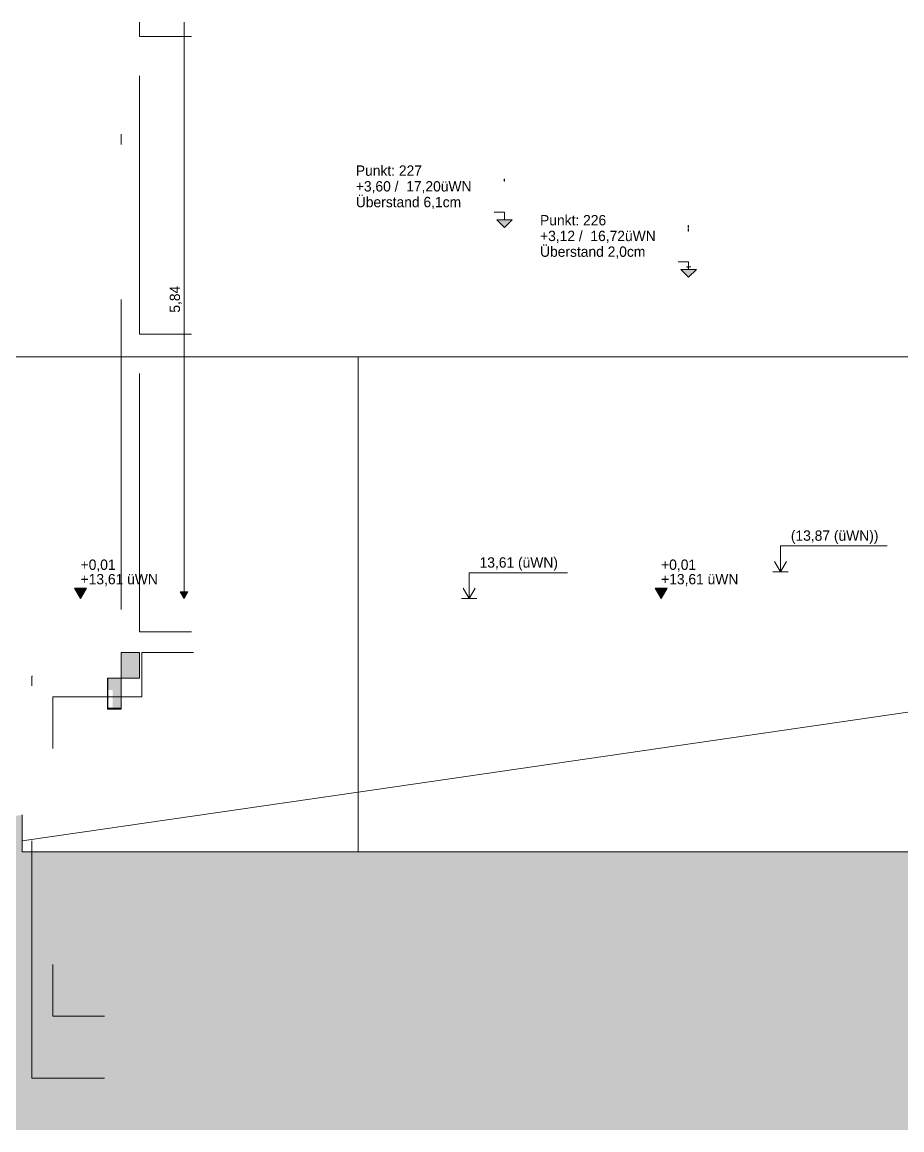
# Model space of a CAD drawing. Header units: metres. Extents: x -14 to 130, y -38 to 4.
# Drawn here: x 95.78 to 104.29, y -37.11 to -26.4 of the extents above; entities that cross this region are included whole.
import ezdxf

# ---------------------------------------------------------------- set-up
doc = ezdxf.new("R2010")
doc.units = ezdxf.units.M
doc.header["$MEASUREMENT"] = 0
doc.linetypes.add('Schnittlinie', pattern=[0.006, 0.003, -0.0015, 0, -0.0015])
for name, color, linetype in [('A-Ost_Ansicht Ost PP_2_110 Wand Aussen', 7, 'Continuous'), ('A-Ost_Ansicht Ost PP_2_111 Wand Aussen - Bohrpfahlwand 80', 7, 'Continuous'), ('A-Ost_Ansicht Ost PP_2_210 Decke', 7, 'Continuous'), ('A-Ost_Ansicht Ost PP_2_710 Gelände', 7, 'Continuous'), ('A-Ost_Ansicht Ost PP_2_725 Nachbarbebauung', 7, 'Continuous'), ('A-Ost_Ansicht Ost PP_2_844 Umriss 2D', 7, 'Continuous'), ('A-Ost_Ansicht Ost PP_2_910 Allgemein Bemaßung.x', 7, 'Continuous'), ('A-Ost_Ansicht Ost PP_2_950 Polierplan Bemaßung', 7, 'Continuous'), ('A-Ost_Ansicht Ost PP_2_Neubau_844 Umriss 2D', 7, 'Continuous')]:
    doc.layers.add(name, color=color, linetype=linetype)
doc.styles.add('ERSTELLTER_STIL_5', font='')
doc.styles.get('ERSTELLTER_STIL_5').set_extended_font_data('Eurostile')

msp = doc.modelspace()

# ---------------------------------------------------------------- hatches: boundary and pattern name
at = {"layer": 'A-Ost_Ansicht Ost PP_2_110 Wand Aussen', "linetype": 'Continuous', "lineweight": 0, "true_color": 0x000000}
for points in [[(96.604, -32.744), (96.605, -32.857), (96.605, -32.744)], [(96.605, -33.034), (96.605, -33.044), (96.605, -33.034)]]:
    msp.add_hatch(color=18, dxfattribs=at).paths.add_polyline_path(points)
at = {"layer": 'A-Ost_Ansicht Ost PP_2_111 Wand Aussen - Bohrpfahlwand 80', "linetype": 'Continuous', "lineweight": 0, "true_color": 0x000000}
msp.add_hatch(color=18, dxfattribs=at).paths.add_polyline_path([(96.914, -32.494), (96.734, -32.494), (96.734, -32.744), (96.914, -32.744)])
at = {"layer": 'A-Ost_Ansicht Ost PP_2_210 Decke', "linetype": 'Continuous', "lineweight": 0, "true_color": 0x000000}
for points in [[(96.605, -32.857), (96.654, -32.857), (96.654, -33.034), (96.734, -33.034), (96.734, -32.744), (96.605, -32.744)], [(96.605, -33.034), (96.605, -33.044), (96.734, -33.044), (96.734, -33.034)]]:
    msp.add_hatch(color=18, dxfattribs=at).paths.add_polyline_path(points)
at = {"layer": 'A-Ost_Ansicht Ost PP_2_710 Gelände', "linetype": 'Continuous', "lineweight": 0, "true_color": 0x2a2a2a}
msp.add_hatch(color=250, dxfattribs=at).paths.add_polyline_path([(126.714, -32.462), (126.712, -32.462), (126.712, -34.874), (115.252, -34.874), (115.252, -32.559), (114.277, -32.55), (114.202, -32.584), (113.875, -32.586), (109.363, -32.593), (109.23, -32.603), (109.23, -34.424), (95.777, -34.424), (95.777, -34.066), (95.323, -34.135), (93.244, -34.46), (91.749, -34.555), (89.601, -34.691), (89.601, -37.114), (90.919, -37.114), (126.714, -37.114)])
at = {"layer": 'A-Ost_Ansicht Ost PP_2_844 Umriss 2D', "linetype": 'Continuous', "lineweight": 13, "true_color": 0xfb0106}
msp.add_hatch(color=1, dxfattribs=at).paths.add_polyline_path([(101.958, -31.974), (102.016, -31.874), (101.9, -31.874)])
at = {"layer": 'A-Ost_Ansicht Ost PP_2_950 Polierplan Bemaßung', "linetype": 'Continuous', "lineweight": 0, "true_color": 0x000000}
for points in [[(100.443, -27.934), (100.443, -27.933), (100.44, -27.933), (100.44, -27.934)], [(100.443, -27.935), (100.443, -27.934), (100.44, -27.934), (100.44, -27.935)], [(100.443, -27.935), (100.44, -27.935)], [(100.443, -27.935), (100.44, -27.935)], [(100.443, -28.384), (100.518, -28.309), (100.368, -28.309)], [(102.224, -28.414), (102.224, -28.413), (102.221, -28.413), (102.221, -28.414)], [(102.224, -28.415), (102.224, -28.414), (102.221, -28.414), (102.221, -28.415)], [(102.224, -28.415), (102.221, -28.415)], [(102.224, -28.415), (102.221, -28.415)], [(102.224, -28.419), (102.224, -28.418), (102.221, -28.418), (102.221, -28.419)], [(102.224, -28.418), (102.224, -28.418), (102.221, -28.418), (102.221, -28.418)], [(102.224, -28.864), (102.299, -28.789), (102.149, -28.789)], [(102.204, -28.764), (102.214, -28.788), (102.21, -28.764)]]:
    msp.add_hatch(color=18, dxfattribs=at).paths.add_polyline_path(points)
at = {"layer": 'A-Ost_Ansicht Ost PP_2_Neubau_844 Umriss 2D', "linetype": 'Continuous', "lineweight": 13, "true_color": 0xfb0106}
for points in [[(96.343, -31.974), (96.401, -31.874), (96.285, -31.874)], [(97.343, -31.974), (97.38, -31.909), (97.305, -31.909)]]:
    msp.add_hatch(color=1, dxfattribs=at).paths.add_polyline_path(points)

# ---------------------------------------------------------------- linework, layer by layer
at = {"layer": 'A-Ost_Ansicht Ost PP_2_110 Wand Aussen', "color": 7, "linetype": 'Continuous', "lineweight": 18, "ltscale": 1000}
for p, q in [((96.914, -32.744), (96.914, -32.494)), ((96.734, -32.744), (96.914, -32.744)), ((96.605, -33.034), (96.605, -33.044))]:
    msp.add_line(p, q, dxfattribs=at)
at = {"layer": 'A-Ost_Ansicht Ost PP_2_111 Wand Aussen - Bohrpfahlwand 80', "color": 7, "linetype": 'Continuous', "lineweight": 18, "ltscale": 1000}
for q in [(96.734, -32.744), (96.914, -32.494)]:
    msp.add_line((96.734, -32.494), q, dxfattribs=at)
at = {"layer": 'A-Ost_Ansicht Ost PP_2_210 Decke', "color": 8, "linetype": 'Continuous', "lineweight": 13, "ltscale": 1000}
for p, q in [((96.605, -32.744), (96.605, -33.034)), ((96.605, -33.034), (96.734, -33.034))]:
    msp.add_line(p, q, dxfattribs=at)
at = {"layer": 'A-Ost_Ansicht Ost PP_2_210 Decke', "color": 7, "linetype": 'Schnittlinie', "lineweight": 13, "ltscale": 1000, "flags": 128}
for points in [[(96.573, -36.614), (95.871, -36.614), (95.871, -32.724), (96.734, -32.724), (96.734, -26.396)], [(97.414, -26.534), (96.914, -26.534), (96.914, -26.396)], [(97.414, -29.414), (96.914, -29.414), (96.914, -26.734), (97.414, -26.734)], [(97.414, -32.294), (96.914, -32.294), (96.914, -29.614), (97.414, -29.614)], [(96.073, -33.424), (96.073, -32.924), (96.934, -32.924), (96.934, -32.494), (97.434, -32.494)], [(96.573, -36.014), (96.073, -36.014), (96.073, -35.514)]]:
    msp.add_lwpolyline(points, dxfattribs=at)
at = {"layer": 'A-Ost_Ansicht Ost PP_2_710 Gelände', "color": 83, "linetype": 'Continuous', "lineweight": 13, "ltscale": 1000, "true_color": 0x89cd89}
for p, q in [((99.027, -33.845), (105.943, -32.84)), ((96.734, -34.178), (99.027, -33.845)), ((96.604, -34.197), (96.734, -34.178)), ((95.777, -34.317), (96.604, -34.197))]:
    msp.add_line(p, q, dxfattribs=at)
at = {"layer": 'A-Ost_Ansicht Ost PP_2_710 Gelände', "color": 7, "linetype": 'Continuous', "lineweight": 13, "ltscale": 1000}
for p in [(95.777, -34.066), (109.23, -34.424)]:
    msp.add_line(p, (95.777, -34.424), dxfattribs=at)
at = {"layer": 'A-Ost_Ansicht Ost PP_2_725 Nachbarbebauung', "color": 8, "linetype": 'Continuous', "lineweight": 13, "ltscale": 1000}
for p, q in [((95.386, -29.634), (95.777, -29.634)), ((95.777, -29.634), (99.027, -29.634)), ((99.027, -32.494), (99.027, -29.634)), ((107.144, -29.634), (99.027, -29.634)), ((99.027, -32.494), (99.027, -34.424)), ((96.604, -33.044), (96.604, -32.744)), ((96.604, -32.744), (96.734, -32.744)), ((96.734, -32.744), (96.734, -33.044)), ((96.604, -33.044), (96.734, -33.044))]:
    msp.add_line(p, q, dxfattribs=at)
at = {"layer": 'A-Ost_Ansicht Ost PP_2_844 Umriss 2D', "color": 1, "linetype": 'Continuous', "lineweight": 13, "ltscale": 1000, "true_color": 0xfb0106}
for p, q in [((101.958, -31.974), (101.9, -31.874)), ((101.9, -31.874), (102.016, -31.874)), ((102.016, -31.874), (101.958, -31.974))]:
    msp.add_line(p, q, dxfattribs=at)
at = {"layer": 'A-Ost_Ansicht Ost PP_2_910 Allgemein Bemaßung.x', "color": 7, "linetype": 'Continuous', "lineweight": 13, "ltscale": 1000}
for p, q in [((103.113, -31.714), (103.113, -31.464)), ((103.113, -31.464), (104.146, -31.464)), ((103.113, -31.714), (103.055, -31.614)), ((103.171, -31.614), (103.113, -31.714)), ((100.102, -31.974), (100.102, -31.724)), ((100.102, -31.724), (101.052, -31.724)), ((103.113, -31.714), (103.038, -31.714)), ((103.113, -31.714), (103.188, -31.714)), ((100.102, -31.974), (100.044, -31.874)), ((100.16, -31.874), (100.102, -31.974)), ((100.102, -31.974), (100.027, -31.974)), ((100.102, -31.974), (100.177, -31.974))]:
    msp.add_line(p, q, dxfattribs=at)
at = {"layer": 'A-Ost_Ansicht Ost PP_2_950 Polierplan Bemaßung', "color": 7, "linetype": 'Continuous', "lineweight": 13, "ltscale": 1000}
for p, q in [((100.443, -27.915), (100.44, -27.915)), ((100.44, -27.917), (100.44, -27.916)), ((100.44, -27.916), (100.44, -27.916)), ((100.44, -27.916), (100.44, -27.916)), ((100.44, -27.918), (100.44, -27.917)), ((100.44, -27.917), (100.44, -27.917)), ((100.44, -27.919), (100.44, -27.918)), ((100.44, -27.92), (100.44, -27.919)), ((100.44, -27.921), (100.44, -27.92)), ((100.44, -27.922), (100.44, -27.921)), ((100.44, -27.924), (100.44, -27.922)), ((100.44, -27.925), (100.44, -27.924)), ((100.44, -27.927), (100.44, -27.925)), ((100.44, -27.929), (100.44, -27.927)), ((100.44, -27.93), (100.44, -27.929)), ((100.44, -27.931), (100.44, -27.93)), ((100.44, -27.932), (100.44, -27.931)), ((100.44, -27.933), (100.44, -27.932)), ((100.44, -27.934), (100.44, -27.933)), ((100.44, -27.935), (100.44, -27.934)), ((100.44, -27.935), (100.44, -27.935)), ((100.44, -27.935), (100.44, -27.935)), ((100.443, -27.935), (100.44, -27.935)), ((100.443, -27.917), (100.443, -27.916)), ((100.443, -27.916), (100.443, -27.916)), ((100.443, -27.916), (100.443, -27.916)), ((100.443, -27.918), (100.443, -27.917)), ((100.443, -27.917), (100.443, -27.917)), ((100.443, -27.919), (100.443, -27.918)), ((100.443, -27.92), (100.443, -27.919)), ((100.443, -27.921), (100.443, -27.92)), ((100.443, -27.922), (100.443, -27.921)), ((100.443, -27.924), (100.443, -27.922)), ((100.443, -27.925), (100.443, -27.924)), ((100.443, -27.927), (100.443, -27.925)), ((100.443, -27.929), (100.443, -27.927)), ((100.443, -27.93), (100.443, -27.929)), ((100.443, -27.931), (100.443, -27.93)), ((100.443, -27.932), (100.443, -27.931)), ((100.443, -27.933), (100.443, -27.932)), ((100.443, -27.934), (100.443, -27.933)), ((100.443, -27.935), (100.443, -27.934)), ((100.443, -27.935), (100.443, -27.935)), ((100.443, -27.935), (100.443, -27.935)), ((100.443, -28.234), (100.343, -28.234)), ((100.443, -28.309), (100.443, -28.234)), ((100.368, -28.309), (100.518, -28.309)), ((100.443, -28.384), (100.368, -28.309)), ((100.443, -28.384), (100.518, -28.309)), ((102.221, -28.384), (102.221, -28.364)), ((102.224, -28.364), (102.221, -28.364)), ((102.224, -28.384), (102.221, -28.384)), ((102.224, -28.395), (102.221, -28.395)), ((102.221, -28.397), (102.221, -28.396)), ((102.221, -28.396), (102.221, -28.396)), ((102.221, -28.396), (102.221, -28.396)), ((102.221, -28.398), (102.221, -28.397)), ((102.221, -28.397), (102.221, -28.397)), ((102.221, -28.399), (102.221, -28.398)), ((102.221, -28.4), (102.221, -28.399)), ((102.221, -28.401), (102.221, -28.4)), ((102.221, -28.402), (102.221, -28.401)), ((102.221, -28.404), (102.221, -28.402)), ((102.224, -28.384), (102.224, -28.364)), ((102.224, -28.397), (102.224, -28.396)), ((102.224, -28.396), (102.224, -28.396)), ((102.224, -28.396), (102.224, -28.396)), ((102.224, -28.398), (102.224, -28.397)), ((102.224, -28.397), (102.224, -28.397)), ((102.224, -28.399), (102.224, -28.398)), ((102.224, -28.4), (102.224, -28.399)), ((102.224, -28.401), (102.224, -28.4)), ((102.224, -28.402), (102.224, -28.401)), ((102.224, -28.404), (102.224, -28.402)), ((102.221, -28.405), (102.221, -28.404)), ((102.221, -28.407), (102.221, -28.405)), ((102.221, -28.409), (102.221, -28.407)), ((102.221, -28.41), (102.221, -28.409)), ((102.221, -28.411), (102.221, -28.41)), ((102.221, -28.412), (102.221, -28.411)), ((102.221, -28.413), (102.221, -28.412)), ((102.221, -28.414), (102.221, -28.413)), ((102.221, -28.415), (102.221, -28.414)), ((102.221, -28.417), (102.221, -28.415)), ((102.221, -28.415), (102.221, -28.415)), ((102.221, -28.415), (102.221, -28.415)), ((102.224, -28.415), (102.221, -28.415)), ((102.221, -28.418), (102.221, -28.417)), ((102.221, -28.419), (102.221, -28.418)), ((102.221, -28.418), (102.221, -28.418)), ((102.224, -28.419), (102.221, -28.419)), ((102.224, -28.405), (102.224, -28.404)), ((102.224, -28.407), (102.224, -28.405)), ((102.224, -28.409), (102.224, -28.407)), ((102.224, -28.41), (102.224, -28.409)), ((102.224, -28.411), (102.224, -28.41)), ((102.224, -28.412), (102.224, -28.411)), ((102.224, -28.413), (102.224, -28.412)), ((102.224, -28.414), (102.224, -28.413)), ((102.224, -28.415), (102.224, -28.414)), ((102.224, -28.417), (102.224, -28.415)), ((102.224, -28.415), (102.224, -28.415)), ((102.224, -28.415), (102.224, -28.415)), ((102.224, -28.418), (102.224, -28.417)), ((102.224, -28.419), (102.224, -28.418)), ((102.224, -28.418), (102.224, -28.418)), ((102.224, -28.714), (102.124, -28.714)), ((102.224, -28.789), (102.224, -28.714)), ((102.149, -28.789), (102.299, -28.789)), ((102.224, -28.864), (102.149, -28.789)), ((102.204, -28.764), (102.21, -28.764)), ((102.21, -28.764), (102.224, -28.764)), ((102.224, -28.764), (102.238, -28.764)), ((102.224, -28.864), (102.299, -28.789)), ((102.238, -28.764), (102.244, -28.764))]:
    msp.add_line(p, q, dxfattribs=at)
at = {"layer": 'A-Ost_Ansicht Ost PP_2_Neubau_844 Umriss 2D', "color": 1, "linetype": 'Continuous', "lineweight": 13, "ltscale": 1000, "true_color": 0xfb0106}
for p, q in [((97.343, -31.909), (97.343, -26.396)), ((96.343, -31.974), (96.285, -31.874)), ((96.285, -31.874), (96.401, -31.874)), ((96.401, -31.874), (96.343, -31.974)), ((97.305, -31.909), (97.38, -31.909)), ((97.343, -31.974), (97.305, -31.909)), ((97.343, -31.974), (97.38, -31.909))]:
    msp.add_line(p, q, dxfattribs=at)

# ---------------------------------------------------------------- texts
at = {"layer": 'A-Ost_Ansicht Ost PP_2_844 Umriss 2D', "color": 1, "linetype": 'Continuous', "lineweight": 13, "true_color": 0xfb0106, "insert": (97.323, -29.207), "char_height": 0.1, "width": 0.30637, "attachment_point": 7, "rotation": 90, "style": 'ERSTELLTER_STIL_5'}
msp.add_mtext('\\A1;{\\pql;\\fEurostile|b0|i0|c0|p0;\\W1.000000;5,84}', dxfattribs=at)
at = {"layer": 'A-Ost_Ansicht Ost PP_2_844 Umriss 2D', "color": 1, "linetype": 'Continuous', "lineweight": 13, "true_color": 0xfb0106, "char_height": 0.1, "attachment_point": 7, "style": 'ERSTELLTER_STIL_5'}
for s, insert, width in [('\\A1;{\\pql;\\fEurostile|b0|i0|c0|p0;\\W1.000000;+0,01}', (96.343, -31.714), 0.39837), ('\\A1;{\\pql;\\fEurostile|b0|i0|c0|p0;\\W1.000000;+0,01}', (101.958, -31.714), 0.39837), ('\\A1;{\\pql;\\fEurostile|b0|i0|c0|p0;\\W1.000000;+13,61 üWN}', (96.343, -31.854), 0.85906), ('\\A1;{\\pql;\\fEurostile|b0|i0|c0|p0;\\W1.000000;+13,61 üWN}', (101.958, -31.854), 0.85906)]:
    msp.add_mtext(s, dxfattribs=dict(at, insert=insert, width=width))
at = {"layer": 'A-Ost_Ansicht Ost PP_2_910 Allgemein Bemaßung.x', "color": 7, "linetype": 'Continuous', "lineweight": 13, "char_height": 0.1, "attachment_point": 7, "style": 'ERSTELLTER_STIL_5'}
for s, insert, width in [('\\A1;{\\pql;\\fEurostile|b0|i0|c0|p0;\\W1.000000;(13,87 (üWN))}', (103.213, -31.444), 0.93318), ('\\A1;{\\pql;\\fEurostile|b0|i0|c0|p0;\\W1.000000;13,61 (üWN)}', (100.202, -31.704), 0.85012)]:
    msp.add_mtext(s, dxfattribs=dict(at, insert=insert, width=width))
at = {"layer": 'A-Ost_Ansicht Ost PP_2_950 Polierplan Bemaßung', "color": 7, "linetype": 'Continuous', "lineweight": 13, "char_height": 0.1, "attachment_point": 7, "line_spacing_factor": 0.912638, "style": 'ERSTELLTER_STIL_5'}
for s, insert in [('\\A1;{\\pql;\\fEurostile|b0|i0|c0|p0;\\W1.000000;Punkt: \\fEurostile|b0|i0|c0|p0;\\W1.000000;227\\P\\pql;\\fEurostile|b0|i0|c0|p0;\\W1.000000;+\\fEurostile|b0|i0|c0|p0;\\W1.000000;3,60\\fEurostile|b0|i0|c0|p0;\\W1.000000; /  \\fEurostile|b0|i0|c0|p0;\\W1.000000;17,20\\fEurostile|b0|i0|c0|p0;\\W1.000000;üWN\\P\\pql;\\fEurostile|b0|i0|c0|p0;\\W1.000000;Überstand \\fEurostile|b0|i0|c0|p0;\\W1.000000;6,1\\fEurostile|b0|i0|c0|p0;\\W1.000000;cm}', (99.005, -28.205)), ('\\A1;{\\pql;\\fEurostile|b0|i0|c0|p0;\\W1.000000;Punkt: \\fEurostile|b0|i0|c0|p0;\\W1.000000;226\\P\\pql;\\fEurostile|b0|i0|c0|p0;\\W1.000000;+\\fEurostile|b0|i0|c0|p0;\\W1.000000;3,12\\fEurostile|b0|i0|c0|p0;\\W1.000000; /  \\fEurostile|b0|i0|c0|p0;\\W1.000000;16,72\\fEurostile|b0|i0|c0|p0;\\W1.000000;üWN\\P\\pql;\\fEurostile|b0|i0|c0|p0;\\W1.000000;Überstand \\fEurostile|b0|i0|c0|p0;\\W1.000000;2,0\\fEurostile|b0|i0|c0|p0;\\W1.000000;cm}', (100.787, -28.685))]:
    msp.add_mtext(s, dxfattribs=dict(at, insert=insert))

doc.saveas('drawing.dxf')
